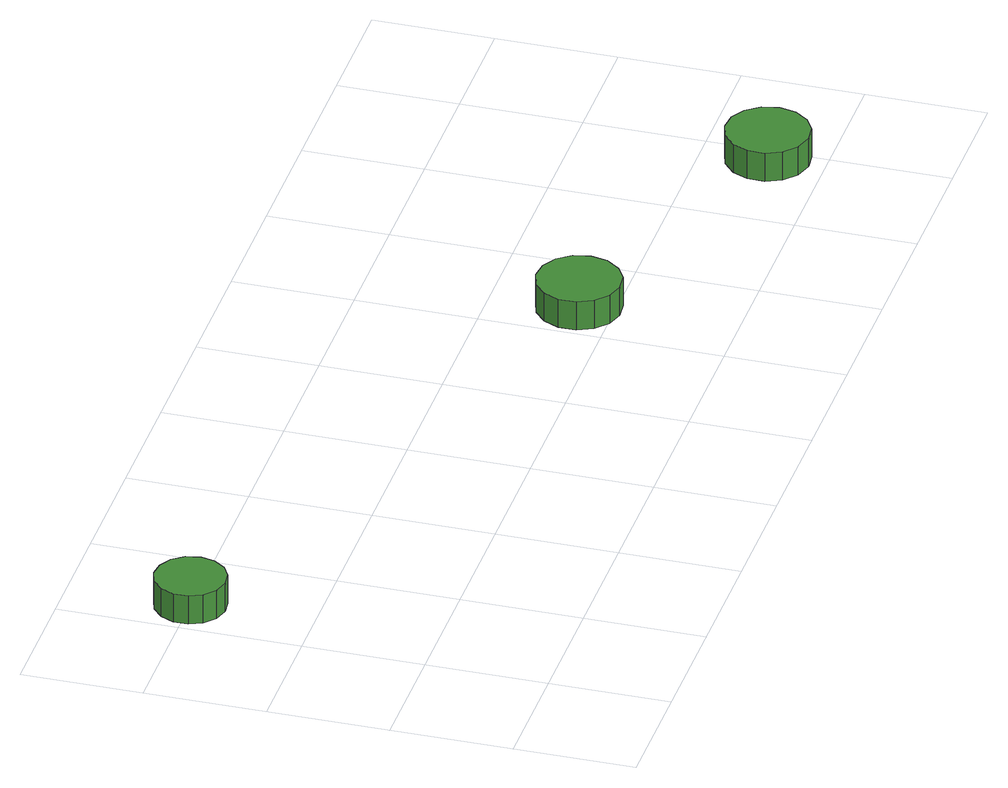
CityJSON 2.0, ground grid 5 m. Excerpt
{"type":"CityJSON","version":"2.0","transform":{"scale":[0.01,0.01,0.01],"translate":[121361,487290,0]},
"CityObjects":{
"tree1":{"type":"SolitaryVegetationObject","attributes":{"function":"something"},"geometry":[{"type":"MultiSurface","lod":"1","boundaries":[[[0,1,2,3,4,5,6,7,8,9,10,11,12,13,14]],[[15,16,17,18,19,20,21,22,23,24,25,26,27,28,29]],[[0,29,28,1]],[[1,28,27,2]],[[2,27,26,3]],[[3,26,25,4]],[[4,25,24,5]],[[5,24,23,6]],[[6,23,22,7]],[[7,22,21,8]],[[8,21,20,9]],[[9,20,19,10]],[[10,19,18,11]],[[11,18,17,12]],[[12,17,16,13]],[[13,16,15,14]],[[14,15,29,0]]]}]},
"tree2":{"type":"SolitaryVegetationObject","attributes":{"function":"something"},"geometry":[{"type":"MultiSurface","lod":"1","boundaries":[[[30,31,32,33,34,35,36,37,38,39,40,41,42,43,44]],[[45,46,47,48,49,50,51,52,53,54,55,56,57,58,59]],[[30,59,58,31]],[[31,58,57,32]],[[32,57,56,33]],[[33,56,55,34]],[[34,55,54,35]],[[35,54,53,36]],[[36,53,52,37]],[[37,52,51,38]],[[38,51,50,39]],[[39,50,49,40]],[[40,49,48,41]],[[41,48,47,42]],[[42,47,46,43]],[[43,46,45,44]],[[44,45,59,30]]]}]},
"tree3":{"type":"SolitaryVegetationObject","attributes":{"function":"something"},"geometry":[{"type":"MultiSurface","lod":"1","boundaries":[[[60,61,62,63,64,65,66,67,68,69,70,71,72,73,74]],[[75,76,77,78,79,80,81,82,83,84,85,86,87,88,89]],[[60,89,88,61]],[[61,88,87,62]],[[62,87,86,63]],[[63,86,85,64]],[[64,85,84,65]],[[65,84,83,66]],[[66,83,82,67]],[[67,82,81,68]],[[68,81,80,69]],[[69,80,79,70]],[[70,79,78,71]],[[71,78,77,72]],[[72,77,76,73]],[[73,76,75,74]],[[74,75,89,60]]]}]}
},
"vertices":[
[327,1502,190],[314,1562,190],[279,1611,190],[226,1641,190],[166,1648,190],[108,1629,190],[63,1588,190],[38,1533,190],[38,1472,190],[63,1417,190],[108,1376,190],[166,1357,190],[226,1364,190],[279,1394,190],[314,1443,190],[314,1443,61],[279,1394,61],[226,1364,61],[166,1357,61],[108,1376,61],[63,1417,61],[38,1472,61],[38,1533,61],[63,1588,61],[108,1629,61],[166,1648,61],[226,1641,61],[279,1611,61],[314,1562,61],[327,1502,61],
[2853,640,202],[2839,710,202],[2796,768,202],[2735,803,202],[2663,811,202],[2595,789,202],[2542,741,202],[2513,676,202],[2513,604,202],[2542,539,202],[2595,491,202],[2663,469,202],[2735,476,202],[2796,512,202],[2839,570,202],[2839,570,73],[2796,512,73],[2735,476,73],[2663,469,73],[2595,491,73],[2542,539,73],[2513,604,73],[2513,676,73],[2542,741,73],[2595,789,73],[2663,811,73],[2735,803,73],[2796,768,73],[2839,710,73],[2853,640,73],
[4103,231,203],[4088,301,203],[4046,358,203],[3985,394,203],[3914,401,203],[3846,379,203],[3793,332,203],[3764,266,203],[3764,195,203],[3793,130,203],[3846,82,203],[3914,60,203],[3985,68,203],[4046,103,203],[4088,161,203],[4088,161,74],[4046,103,74],[3985,68,74],[3914,60,74],[3846,82,74],[3793,130,74],[3764,195,74],[3764,266,74],[3793,332,74],[3846,379,74],[3914,401,74],[3985,394,74],[4046,358,74],[4088,301,74],[4103,231,74]
]}
